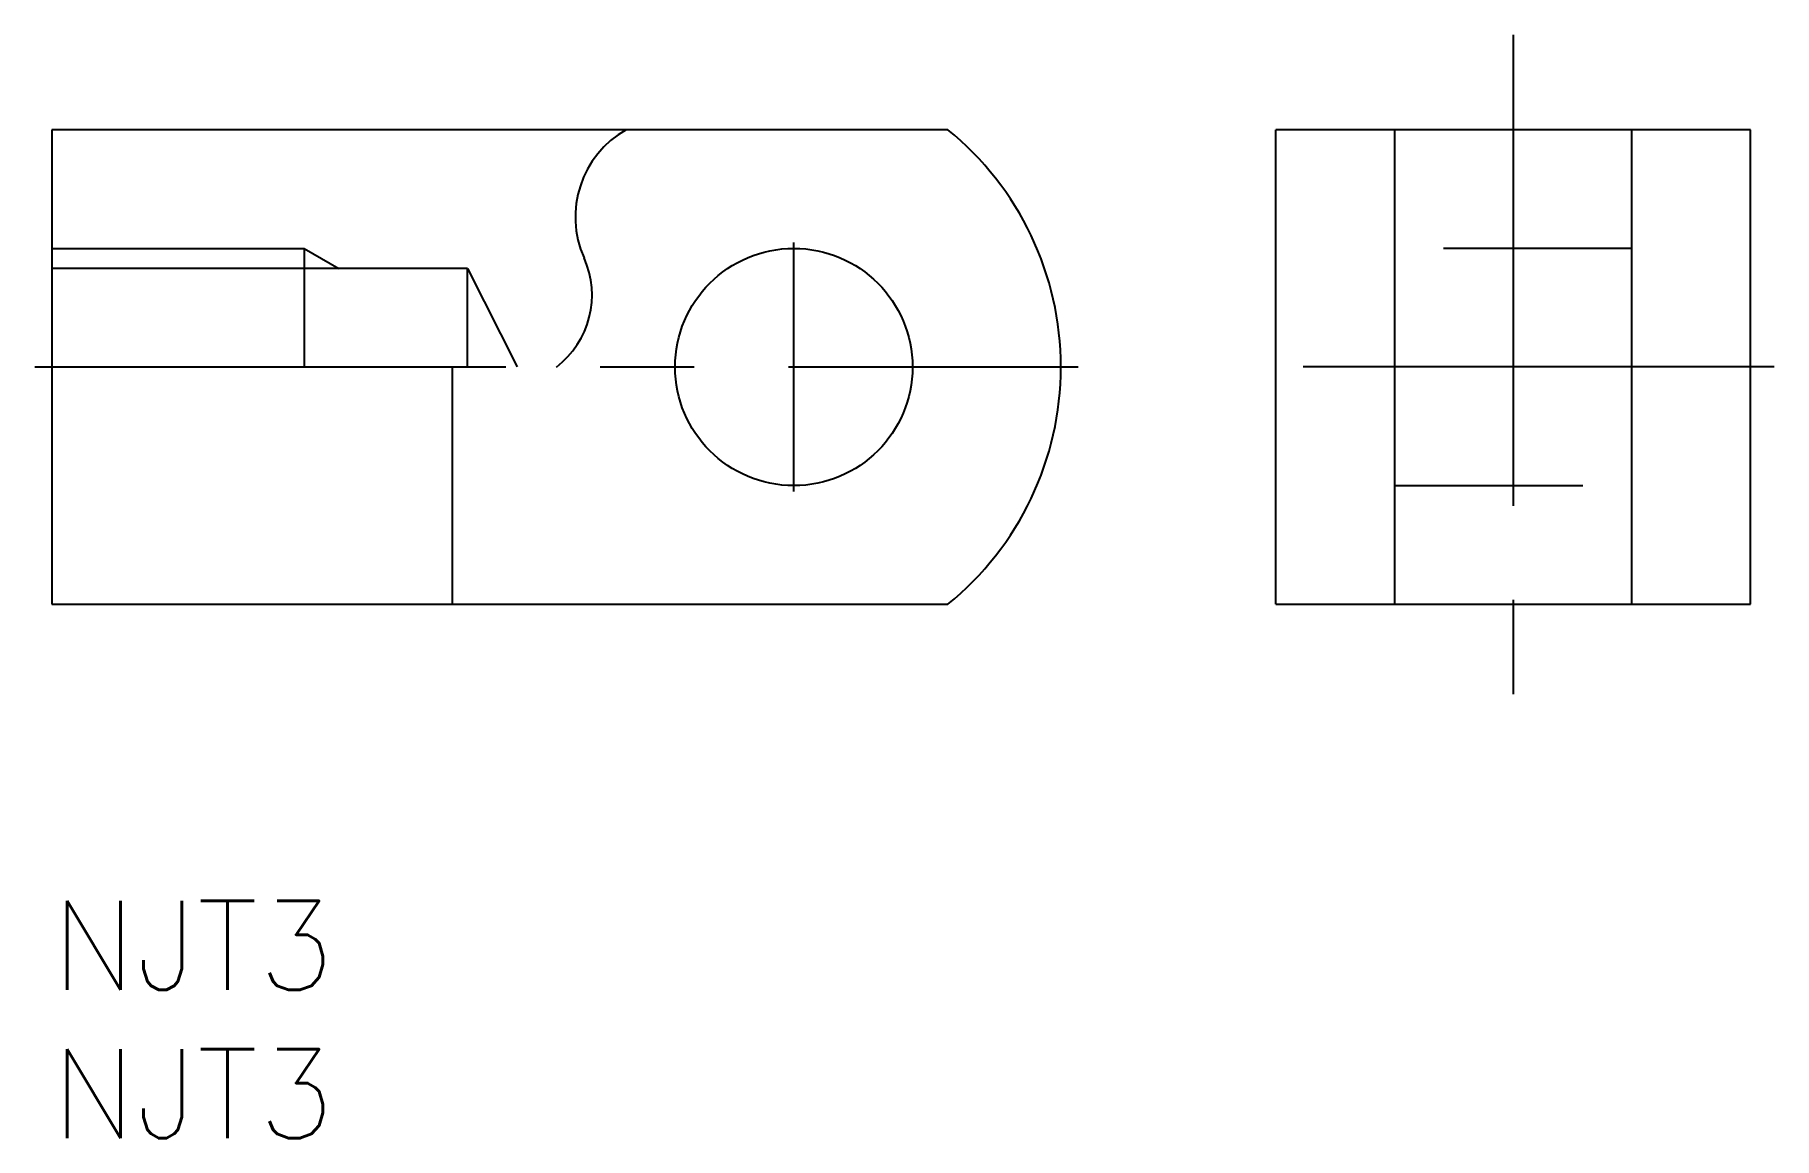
# Model space of a CAD drawing. Extents: x -0.6 to 58, y -8 to 29.2.
import ezdxf

# ---------------------------------------------------------------- set-up
doc = ezdxf.new("R2010")
doc.units = 0
doc.header["$LTSCALE"] = 0.5
doc.linetypes.add('CENTER', pattern=[50.8, 31.75, -6.35, 6.35, -6.35])
doc.linetypes.add('DASHED', pattern=[19.05, 12.7, -6.35])
for name, color, linetype in [('MSM_CENTER', 1, 'CENTER'), ('MSM_CONTINUOUS', 7, 'CONTINUOUS'), ('MSM_DASHED', 4, 'DASHED'), ('MSM_NARROW', 5, 'CONTINUOUS'), ('MSM_PART_NUMBER', 7, 'CONTINUOUS')]:
    doc.layers.add(name, color=color, linetype=linetype)
doc.styles.get("Standard").update_dxf_attribs({"font": 'txt.shx', "height": 3, "bigfont": 'bigfont.shx'})

# ---------------------------------------------------------------- blocks, each defined once
blk = doc.blocks.new('*U2')
at = {"layer": 'MSM_PART_NUMBER'}
blk.add_text('NJT3', height=3, dxfattribs=at).set_placement((0, -3))
blk = doc.blocks.new('*U3')
at = {"layer": 'MSM_PART_NUMBER'}
blk.add_text('NJT3', height=3, dxfattribs=at).set_placement((0, -8))

msp = doc.modelspace()

# ---------------------------------------------------------------- linework, layer by layer
at = {"layer": 'MSM_CENTER'}
for p, q in [((49.24, 29.2), (49.24, 6.8)), ((25, 13.8), (25, 22.2)), ((-0.58, 18), (34.579, 18)), ((58.04, 18), (40.44, 18))]:
    msp.add_line(p, q, dxfattribs=at)
at = {"layer": 'MSM_CONTINUOUS'}
for p, q in [((30.188, 26), (0, 26)), ((0, 26), (0, 10)), ((57.24, 26), (41.24, 26)), ((41.24, 10), (41.24, 26)), ((45.24, 26), (45.24, 10)), ((53.24, 10), (53.24, 26)), ((57.24, 10), (57.24, 26)), ((8.5, 22), (8.5, 18)), ((14, 21.324), (0, 21.324)), ((14, 21.324), (15.681, 18)), ((14, 18), (14, 21.324)), ((13.5, 10), (13.5, 18)), ((0, 10), (30.188, 10)), ((41.24, 10), (57.24, 10))]:
    msp.add_line(p, q, dxfattribs=at)
msp.add_circle((25, 18), 4, dxfattribs=at)
msp.add_arc((23.7, 18), 10.3, 309.04067, 50.95933, dxfattribs=at)
at = {"layer": 'MSM_DASHED'}
for p, q in [((53.24, 22), (45.24, 22)), ((45.24, 14), (53.24, 14))]:
    msp.add_line(p, q, dxfattribs=at)
at = {"layer": 'MSM_NARROW'}
for p, q in [((0, 22), (8.5, 22)), ((8.5, 22), (9.672, 21.324))]:
    msp.add_line(p, q, dxfattribs=at)
for centre, radius, start, end in [((21.023, 23.056), 3.385, 119.58672, 204.06381), ((15.139, 20.428), 3.06, 307.47015, 24.06381)]:
    msp.add_arc(centre, radius, start, end, dxfattribs=at)

# ---------------------------------------------------------------- block references
at = {"layer": 'MSM_CONTINUOUS'}
for name in ['*U2', '*U3']:
    msp.add_blockref(name, (0, 0), dxfattribs=at)

doc.saveas('drawing.dxf')
